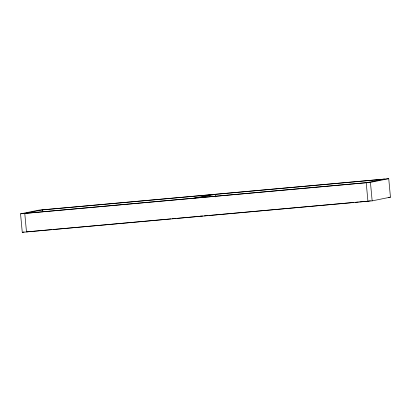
<?xml version="1.0" encoding="UTF-8"?>
<svg xmlns="http://www.w3.org/2000/svg" width="411" height="411" viewBox="0 0 411 411"><rect width="100%" height="100%" fill="white"/><g stroke="black" fill="none" stroke-linecap="round" stroke-linejoin="round"><path stroke-width="0.62" d="M20.55 213.838L38.845 210.134L388.734 178.672L390.45 197.162L372.155 200.866L22.266 232.328L20.55 213.838L370.439 182.376L388.734 178.672M43.068 209.754L24.773 213.458L26.489 231.948L28.318 231.578M22.266 232.328L24.095 231.958M194.059 198.159L211.002 194.732M198.282 197.783L215.225 194.352L215.462 196.9M195.775 216.648L197.033 216.397M199.998 216.268L201.251 216.016M384.511 179.052L366.216 182.756L367.932 201.246L370.373 200.753M383.838 179.191L42.39 209.893L42.569 211.804M25.451 213.319L366.895 182.618M388.642 197.326L390.45 197.162M27.162 231.809L52.099 229.569M53.379 229.456L171.033 218.873M172.312 218.76L175.507 218.472M176.787 218.359L203.003 216.001M204.282 215.883L207.478 215.6M208.757 215.482L353.902 202.433M355.181 202.315L358.382 202.027M359.661 201.914L367.973 201.169M370.439 182.376L372.155 200.866"/></g></svg>
